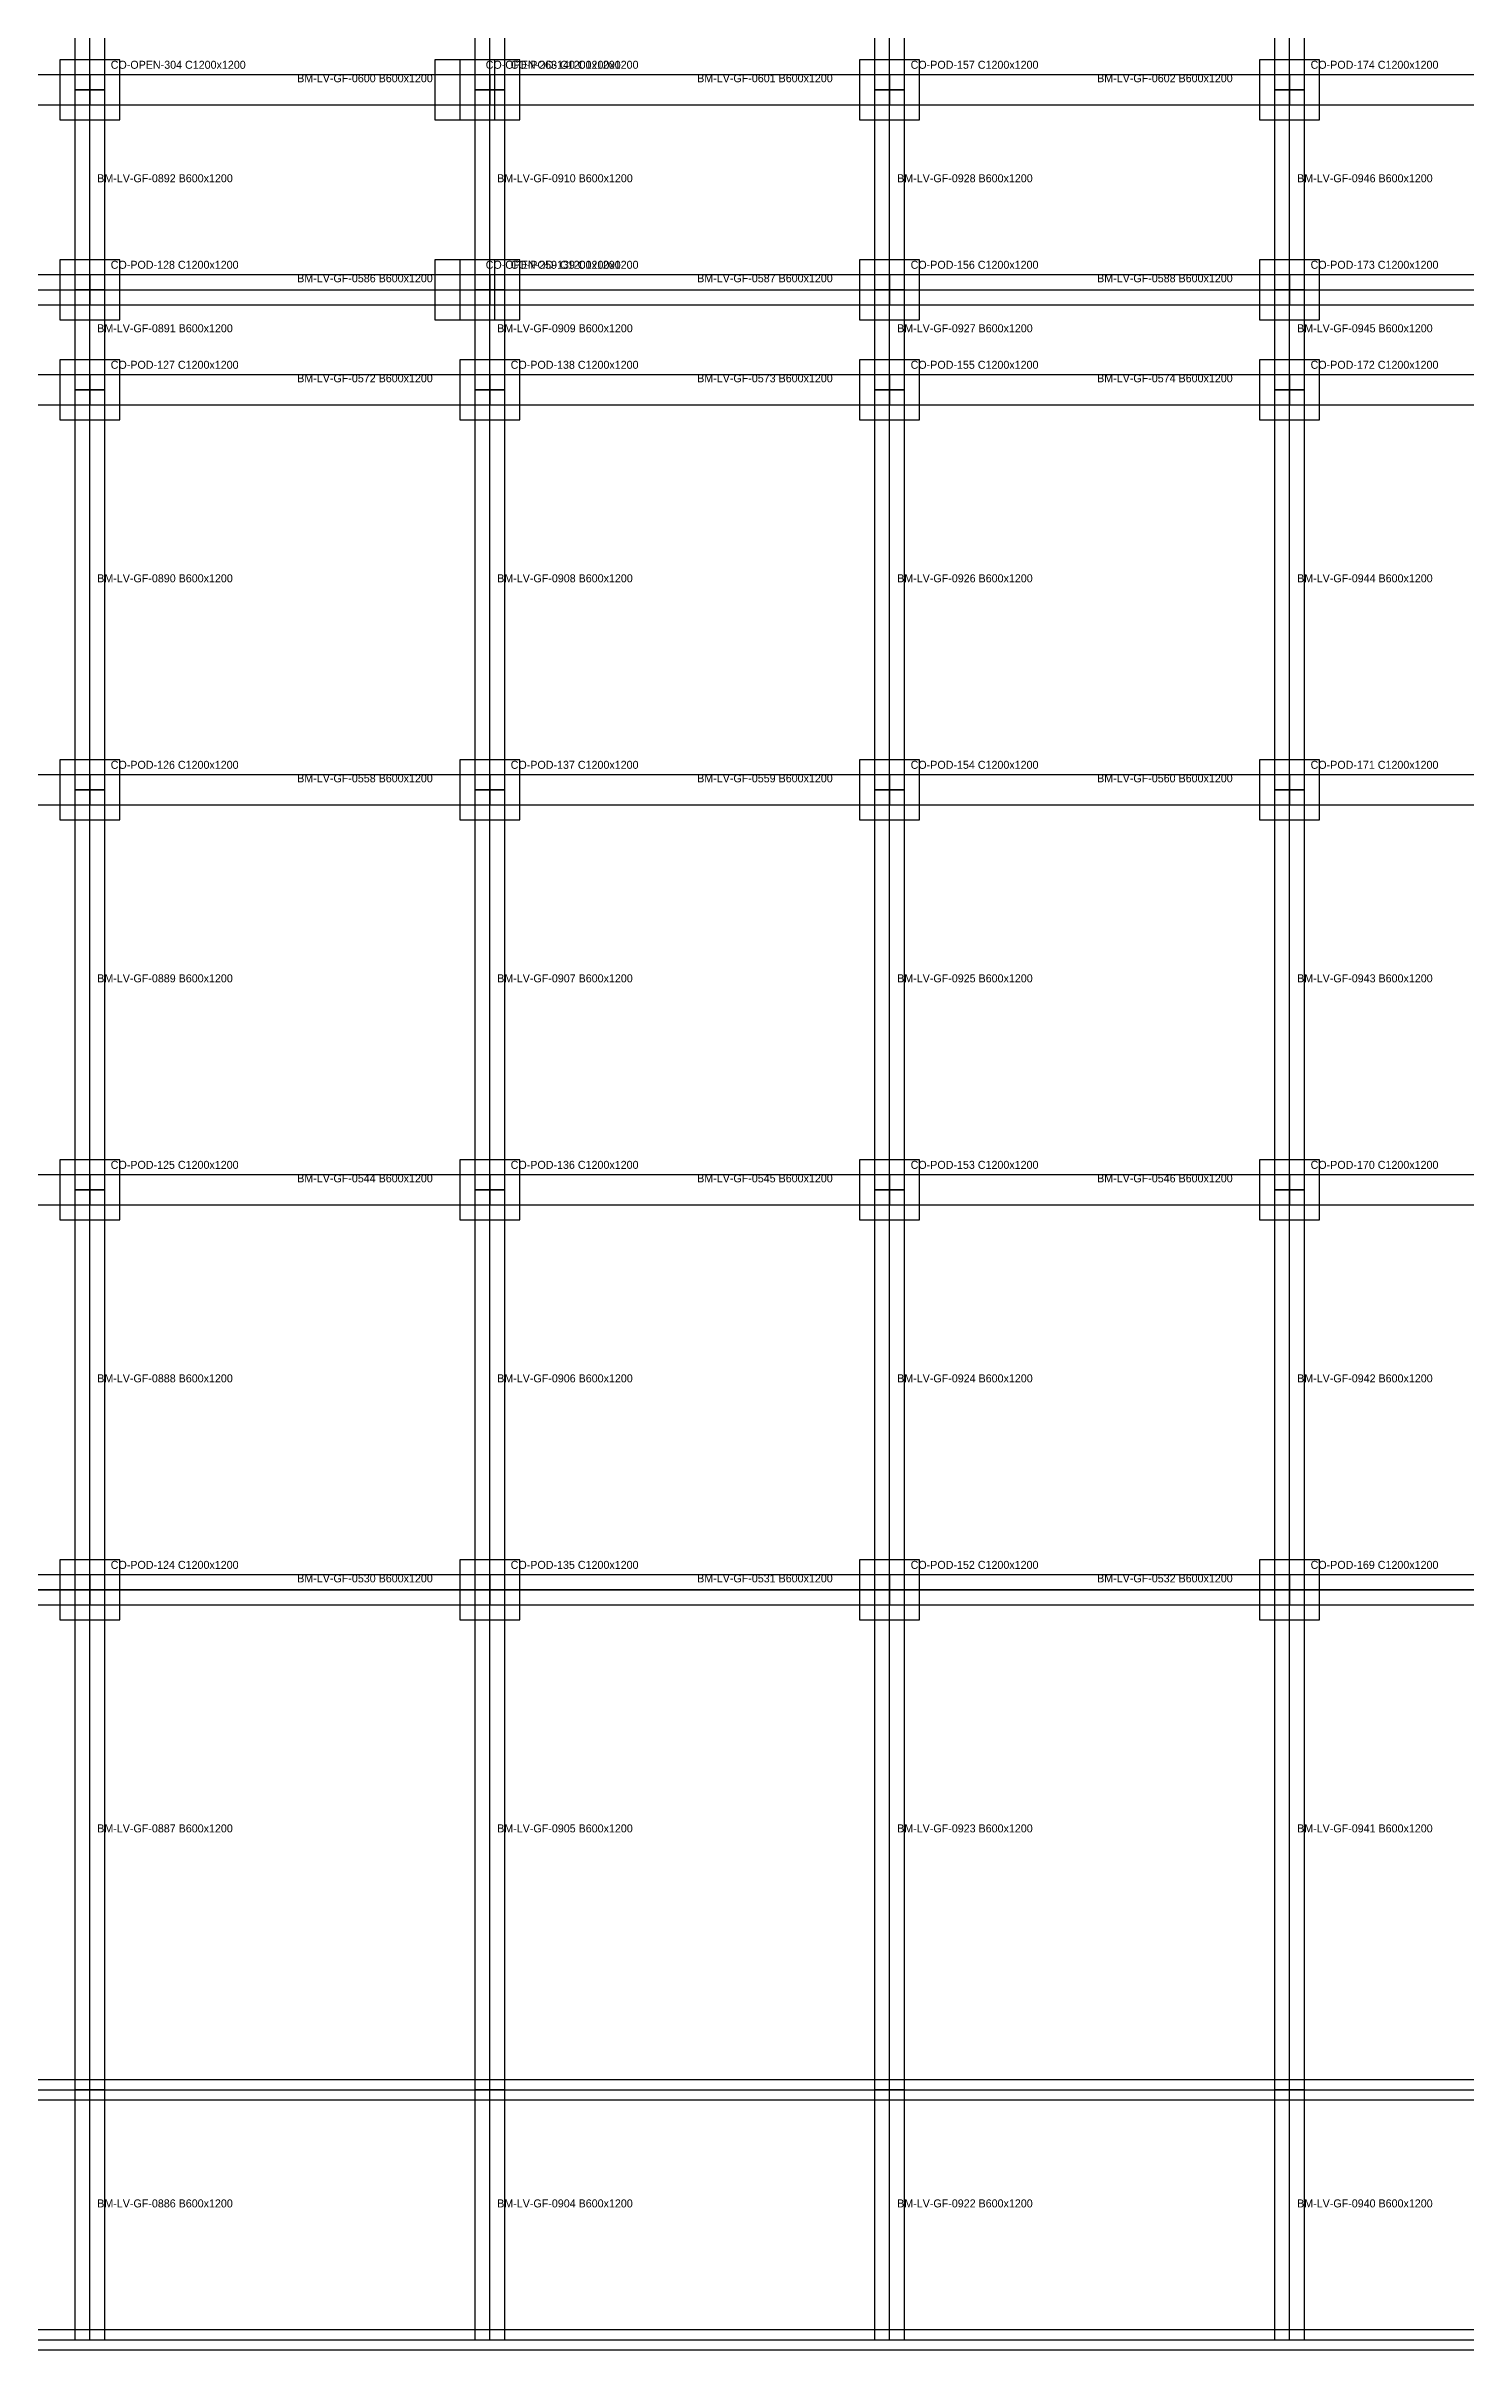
# Model space of a CAD drawing. Header units: millimetres. Extents: x -600 to 227101, y -254450 to 109948.
# Drawn here: x 170127 to 198527, y -200 to 45874 of the extents above; entities that cross this region are included whole.
import ezdxf

# ---------------------------------------------------------------- set-up
doc = ezdxf.new("R2010")
doc.units = ezdxf.units.MM
for name, color, linetype in [('LV-GF_BEAM', 5, 'Continuous'), ('LV-GF_BOUNDARY', 6, 'Continuous'), ('LV-GF_COLUMN', 1, 'Continuous'), ('LV-GF_GRID', 8, 'Continuous'), ('LV-GF_KEEP_OUT', 4, 'Continuous'), ('LV-GF_SLAB', 7, 'Continuous'), ('LV-GF_WALL', 3, 'Continuous'), ('TEXT', 7, 'Continuous')]:
    doc.layers.add(name, color=color, linetype=linetype)

msp = doc.modelspace()

# ---------------------------------------------------------------- linework, layer by layer
at = {"layer": 'LV-GF_BEAM'}
for points in [[(170700, 45000), (171300, 45000), (171300, 47000), (170700, 47000), (170700, 45000)], [(178700, 45000), (179300, 45000), (179300, 47000), (178700, 47000), (178700, 45000)], [(186700, 45000), (187300, 45000), (187300, 47000), (186700, 47000), (186700, 45000)], [(194700, 45000), (195300, 45000), (195300, 47000), (194700, 47000), (194700, 45000)], [(163000, 45300), (163000, 44700), (171000, 44700), (171000, 45300), (163000, 45300)], [(171000, 45300), (171000, 44700), (179000, 44700), (179000, 45300), (171000, 45300)], [(179000, 45300), (179000, 44700), (187000, 44700), (187000, 45300), (179000, 45300)], [(187000, 45300), (187000, 44700), (195000, 44700), (195000, 45300), (187000, 45300)], [(195000, 45300), (195000, 44700), (203000, 44700), (203000, 45300), (195000, 45300)], [(170700, 41000), (171300, 41000), (171300, 45000), (170700, 45000), (170700, 41000)], [(178700, 41000), (179300, 41000), (179300, 45000), (178700, 45000), (178700, 41000)], [(186700, 41000), (187300, 41000), (187300, 45000), (186700, 45000), (186700, 41000)], [(194700, 41000), (195300, 41000), (195300, 45000), (194700, 45000), (194700, 41000)], [(163000, 41300), (163000, 40700), (171000, 40700), (171000, 41300), (163000, 41300)], [(171000, 41300), (171000, 40700), (179000, 40700), (179000, 41300), (171000, 41300)], [(179000, 41300), (179000, 40700), (187000, 40700), (187000, 41300), (179000, 41300)], [(187000, 41300), (187000, 40700), (195000, 40700), (195000, 41300), (187000, 41300)], [(195000, 41300), (195000, 40700), (203000, 40700), (203000, 41300), (195000, 41300)], [(170700, 39000), (171300, 39000), (171300, 41000), (170700, 41000), (170700, 39000)], [(178700, 39000), (179300, 39000), (179300, 41000), (178700, 41000), (178700, 39000)], [(186700, 39000), (187300, 39000), (187300, 41000), (186700, 41000), (186700, 39000)], [(194700, 39000), (195300, 39000), (195300, 41000), (194700, 41000), (194700, 39000)], [(163000, 39300), (163000, 38700), (171000, 38700), (171000, 39300), (163000, 39300)], [(171000, 39300), (171000, 38700), (179000, 38700), (179000, 39300), (171000, 39300)], [(179000, 39300), (179000, 38700), (187000, 38700), (187000, 39300), (179000, 39300)], [(187000, 39300), (187000, 38700), (195000, 38700), (195000, 39300), (187000, 39300)], [(195000, 39300), (195000, 38700), (203000, 38700), (203000, 39300), (195000, 39300)], [(170700, 31000), (171300, 31000), (171300, 39000), (170700, 39000), (170700, 31000)], [(178700, 31000), (179300, 31000), (179300, 39000), (178700, 39000), (178700, 31000)], [(186700, 31000), (187300, 31000), (187300, 39000), (186700, 39000), (186700, 31000)], [(194700, 31000), (195300, 31000), (195300, 39000), (194700, 39000), (194700, 31000)], [(163000, 31300), (163000, 30700), (171000, 30700), (171000, 31300), (163000, 31300)], [(170700, 23000), (171300, 23000), (171300, 31000), (170700, 31000), (170700, 23000)], [(171000, 31300), (171000, 30700), (179000, 30700), (179000, 31300), (171000, 31300)], [(178700, 23000), (179300, 23000), (179300, 31000), (178700, 31000), (178700, 23000)], [(179000, 31300), (179000, 30700), (187000, 30700), (187000, 31300), (179000, 31300)], [(186700, 23000), (187300, 23000), (187300, 31000), (186700, 31000), (186700, 23000)], [(187000, 31300), (187000, 30700), (195000, 30700), (195000, 31300), (187000, 31300)], [(194700, 23000), (195300, 23000), (195300, 31000), (194700, 31000), (194700, 23000)], [(195000, 31300), (195000, 30700), (203000, 30700), (203000, 31300), (195000, 31300)], [(163000, 23300), (163000, 22700), (171000, 22700), (171000, 23300), (163000, 23300)], [(171000, 23300), (171000, 22700), (179000, 22700), (179000, 23300), (171000, 23300)], [(179000, 23300), (179000, 22700), (187000, 22700), (187000, 23300), (179000, 23300)], [(187000, 23300), (187000, 22700), (195000, 22700), (195000, 23300), (187000, 23300)], [(195000, 23300), (195000, 22700), (203000, 22700), (203000, 23300), (195000, 23300)], [(170700, 15000), (171300, 15000), (171300, 23000), (170700, 23000), (170700, 15000)], [(178700, 15000), (179300, 15000), (179300, 23000), (178700, 23000), (178700, 15000)], [(186700, 15000), (187300, 15000), (187300, 23000), (186700, 23000), (186700, 15000)], [(194700, 15000), (195300, 15000), (195300, 23000), (194700, 23000), (194700, 15000)], [(163000, 15300), (163000, 14700), (171000, 14700), (171000, 15300), (163000, 15300)], [(171000, 15300), (171000, 14700), (179000, 14700), (179000, 15300), (171000, 15300)], [(179000, 15300), (179000, 14700), (187000, 14700), (187000, 15300), (179000, 15300)], [(187000, 15300), (187000, 14700), (195000, 14700), (195000, 15300), (187000, 15300)], [(195000, 15300), (195000, 14700), (203000, 14700), (203000, 15300), (195000, 15300)], [(170700, 5000), (171300, 5000), (171300, 15000), (170700, 15000), (170700, 5000)], [(178700, 5000), (179300, 5000), (179300, 15000), (178700, 15000), (178700, 5000)], [(186700, 5000), (187300, 5000), (187300, 15000), (186700, 15000), (186700, 5000)], [(194700, 5000), (195300, 5000), (195300, 15000), (194700, 15000), (194700, 5000)], [(170700, 0), (171300, 0), (171300, 5000), (170700, 5000), (170700, 0)], [(178700, 0), (179300, 0), (179300, 5000), (178700, 5000), (178700, 0)], [(186700, 0), (187300, 0), (187300, 5000), (186700, 5000), (186700, 0)], [(194700, 0), (195300, 0), (195300, 5000), (194700, 5000), (194700, 0)]]:
    msp.add_lwpolyline(points, close=True, dxfattribs=at)
at = {"layer": 'LV-GF_BOUNDARY'}
msp.add_lwpolyline([(119000, 0), (223000, 0), (223000, 102000), (119000, 102000), (119000, 0)], close=True, dxfattribs=at)
at = {"layer": 'LV-GF_COLUMN'}
for points in [[(170400, 44400), (171600, 44400), (171600, 45600), (170400, 45600), (170400, 44400)], [(177900, 44400), (179100, 44400), (179100, 45600), (177900, 45600), (177900, 44400)], [(178400, 44400), (179600, 44400), (179600, 45600), (178400, 45600), (178400, 44400)], [(186400, 44400), (187600, 44400), (187600, 45600), (186400, 45600), (186400, 44400)], [(194400, 44400), (195600, 44400), (195600, 45600), (194400, 45600), (194400, 44400)], [(170400, 40400), (171600, 40400), (171600, 41600), (170400, 41600), (170400, 40400)], [(177900, 40400), (179100, 40400), (179100, 41600), (177900, 41600), (177900, 40400)], [(178400, 40400), (179600, 40400), (179600, 41600), (178400, 41600), (178400, 40400)], [(186400, 40400), (187600, 40400), (187600, 41600), (186400, 41600), (186400, 40400)], [(194400, 40400), (195600, 40400), (195600, 41600), (194400, 41600), (194400, 40400)], [(170400, 38400), (171600, 38400), (171600, 39600), (170400, 39600), (170400, 38400)], [(178400, 38400), (179600, 38400), (179600, 39600), (178400, 39600), (178400, 38400)], [(186400, 38400), (187600, 38400), (187600, 39600), (186400, 39600), (186400, 38400)], [(194400, 38400), (195600, 38400), (195600, 39600), (194400, 39600), (194400, 38400)], [(170400, 30400), (171600, 30400), (171600, 31600), (170400, 31600), (170400, 30400)], [(178400, 30400), (179600, 30400), (179600, 31600), (178400, 31600), (178400, 30400)], [(186400, 30400), (187600, 30400), (187600, 31600), (186400, 31600), (186400, 30400)], [(194400, 30400), (195600, 30400), (195600, 31600), (194400, 31600), (194400, 30400)], [(170400, 22400), (171600, 22400), (171600, 23600), (170400, 23600), (170400, 22400)], [(178400, 22400), (179600, 22400), (179600, 23600), (178400, 23600), (178400, 22400)], [(186400, 22400), (187600, 22400), (187600, 23600), (186400, 23600), (186400, 22400)], [(194400, 22400), (195600, 22400), (195600, 23600), (194400, 23600), (194400, 22400)], [(170400, 14400), (171600, 14400), (171600, 15600), (170400, 15600), (170400, 14400)], [(178400, 14400), (179600, 14400), (179600, 15600), (178400, 15600), (178400, 14400)], [(186400, 14400), (187600, 14400), (187600, 15600), (186400, 15600), (186400, 14400)], [(194400, 14400), (195600, 14400), (195600, 15600), (194400, 15600), (194400, 14400)]]:
    msp.add_lwpolyline(points, close=True, dxfattribs=at)
at = {"layer": 'LV-GF_GRID'}
for points in [[(171000, 0), (171000, 102000)], [(179000, 0), (179000, 102000)], [(187000, 0), (187000, 102000)], [(195000, 0), (195000, 102000)], [(119000, 41000), (223000, 41000)], [(119000, 15000), (223000, 15000)], [(119000, 5000), (223000, 5000)], [(119000, 0), (223000, 0)]]:
    msp.add_lwpolyline(points, dxfattribs=at)
at = {"layer": 'LV-GF_KEEP_OUT'}
msp.add_lwpolyline([(131000, 5000), (211000, 5000), (211000, 15000), (131000, 15000), (131000, 5000)], close=True, dxfattribs=at)
at = {"layer": 'LV-GF_SLAB'}
msp.add_lwpolyline([(119000, 0), (223000, 0), (223000, 102000), (119000, 102000), (119000, 0)], close=True, dxfattribs=at)
at = {"layer": 'LV-GF_WALL'}
for points in [[(131000, 5200), (131000, 4800), (211000, 4800), (211000, 5200), (131000, 5200)], [(131000, 200), (131000, -200), (211000, -200), (211000, 200), (131000, 200)]]:
    msp.add_lwpolyline(points, close=True, dxfattribs=at)

# ---------------------------------------------------------------- texts
at = {"layer": 'TEXT'}
for s, p in [('CO-OPEN-304 C1200x1200', (171420, 45420)), ('BM-LV-GF-0600 B600x1200', (175150, 45150)), ('CO-OPEN-263 C1200x1200', (178920, 45420)), ('CO-POD-140 C1200x1200', (179420, 45420)), ('BM-LV-GF-0601 B600x1200', (183150, 45150)), ('CO-POD-157 C1200x1200', (187420, 45420)), ('BM-LV-GF-0602 B600x1200', (191150, 45150)), ('CO-POD-174 C1200x1200', (195420, 45420)), ('BM-LV-GF-0892 B600x1200', (171150, 43150)), ('BM-LV-GF-0910 B600x1200', (179150, 43150)), ('BM-LV-GF-0928 B600x1200', (187150, 43150)), ('BM-LV-GF-0946 B600x1200', (195150, 43150)), ('CO-POD-128 C1200x1200', (171420, 41420)), ('CO-OPEN-259 C1200x1200', (178920, 41420)), ('CO-POD-139 C1200x1200', (179420, 41420)), ('CO-POD-156 C1200x1200', (187420, 41420)), ('CO-POD-173 C1200x1200', (195420, 41420)), ('BM-LV-GF-0586 B600x1200', (175150, 41150)), ('BM-LV-GF-0587 B600x1200', (183150, 41150)), ('BM-LV-GF-0588 B600x1200', (191150, 41150)), ('BM-LV-GF-0891 B600x1200', (171150, 40150)), ('BM-LV-GF-0909 B600x1200', (179150, 40150)), ('BM-LV-GF-0927 B600x1200', (187150, 40150)), ('BM-LV-GF-0945 B600x1200', (195150, 40150)), ('CO-POD-127 C1200x1200', (171420, 39420)), ('BM-LV-GF-0572 B600x1200', (175150, 39150)), ('CO-POD-138 C1200x1200', (179420, 39420)), ('BM-LV-GF-0573 B600x1200', (183150, 39150)), ('CO-POD-155 C1200x1200', (187420, 39420)), ('BM-LV-GF-0574 B600x1200', (191150, 39150)), ('CO-POD-172 C1200x1200', (195420, 39420)), ('BM-LV-GF-0890 B600x1200', (171150, 35150)), ('BM-LV-GF-0908 B600x1200', (179150, 35150)), ('BM-LV-GF-0926 B600x1200', (187150, 35150)), ('BM-LV-GF-0944 B600x1200', (195150, 35150)), ('CO-POD-126 C1200x1200', (171420, 31420)), ('CO-POD-137 C1200x1200', (179420, 31420)), ('CO-POD-154 C1200x1200', (187420, 31420)), ('CO-POD-171 C1200x1200', (195420, 31420)), ('BM-LV-GF-0558 B600x1200', (175150, 31150)), ('BM-LV-GF-0559 B600x1200', (183150, 31150)), ('BM-LV-GF-0560 B600x1200', (191150, 31150)), ('BM-LV-GF-0889 B600x1200', (171150, 27150)), ('BM-LV-GF-0907 B600x1200', (179150, 27150)), ('BM-LV-GF-0925 B600x1200', (187150, 27150)), ('BM-LV-GF-0943 B600x1200', (195150, 27150)), ('CO-POD-125 C1200x1200', (171420, 23420)), ('CO-POD-136 C1200x1200', (179420, 23420)), ('CO-POD-153 C1200x1200', (187420, 23420)), ('CO-POD-170 C1200x1200', (195420, 23420)), ('BM-LV-GF-0544 B600x1200', (175150, 23150)), ('BM-LV-GF-0545 B600x1200', (183150, 23150)), ('BM-LV-GF-0546 B600x1200', (191150, 23150)), ('BM-LV-GF-0888 B600x1200', (171150, 19150)), ('BM-LV-GF-0906 B600x1200', (179150, 19150)), ('BM-LV-GF-0924 B600x1200', (187150, 19150)), ('BM-LV-GF-0942 B600x1200', (195150, 19150)), ('CO-POD-124 C1200x1200', (171420, 15420)), ('BM-LV-GF-0530 B600x1200', (175150, 15150)), ('CO-POD-135 C1200x1200', (179420, 15420)), ('BM-LV-GF-0531 B600x1200', (183150, 15150)), ('CO-POD-152 C1200x1200', (187420, 15420)), ('BM-LV-GF-0532 B600x1200', (191150, 15150)), ('CO-POD-169 C1200x1200', (195420, 15420)), ('BM-LV-GF-0887 B600x1200', (171150, 10150)), ('BM-LV-GF-0905 B600x1200', (179150, 10150)), ('BM-LV-GF-0923 B600x1200', (187150, 10150)), ('BM-LV-GF-0941 B600x1200', (195150, 10150)), ('BM-LV-GF-0886 B600x1200', (171150, 2650)), ('BM-LV-GF-0904 B600x1200', (179150, 2650)), ('BM-LV-GF-0922 B600x1200', (187150, 2650)), ('BM-LV-GF-0940 B600x1200', (195150, 2650))]:
    msp.add_text(s, height=160, dxfattribs=at).set_placement(p)

doc.saveas('drawing.dxf')
